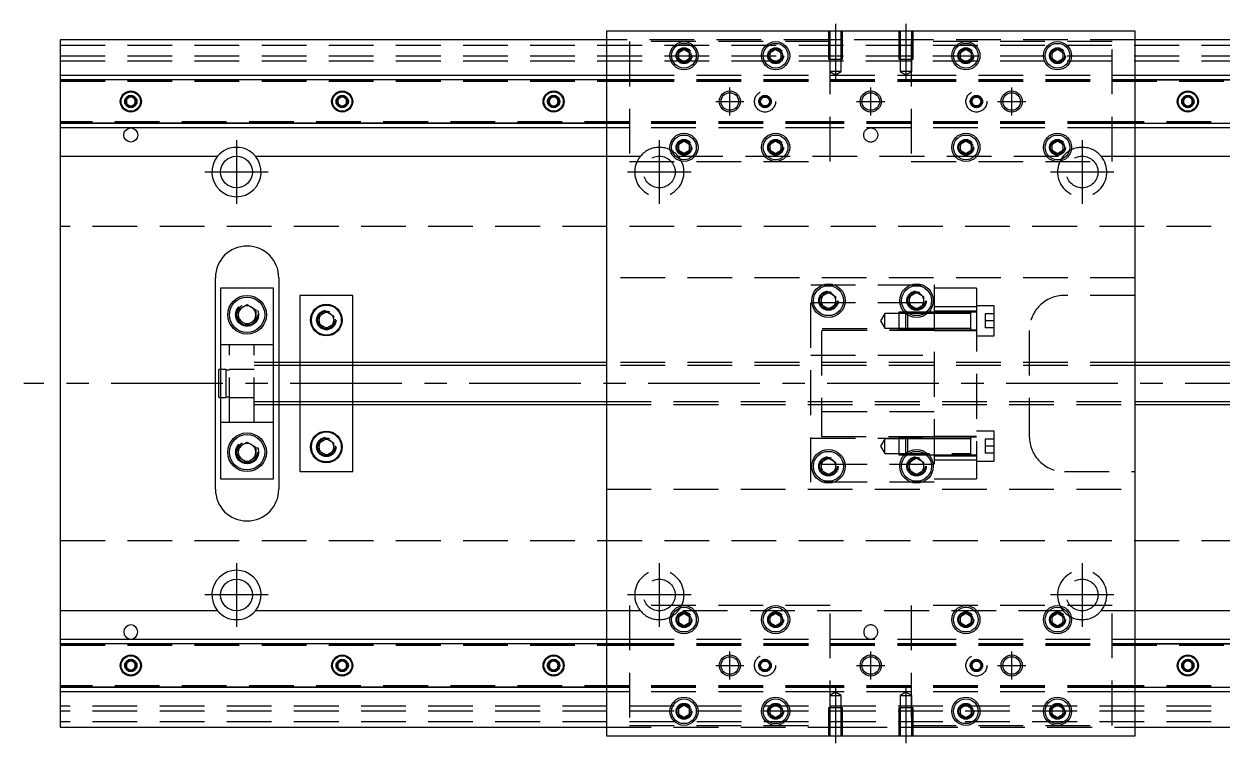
# Model space of a CAD drawing. Extents: x -10 to 660, y -263 to 102.
# Drawn here: x -10.3 to 329.7, y -102 to 102 of the extents above; entities that cross this region are included whole.
import ezdxf

# ---------------------------------------------------------------- set-up
doc = ezdxf.new("R2010")
doc.units = 0
doc.linetypes.add('CENTER', pattern=[50.8, 31.75, -6.35, 6.35, -6.35])
doc.linetypes.add('DASHED', pattern=[19.05, 12.7, -6.35])
doc.layers.get('0').update_dxf_attribs({"linetype": 'CONTINUOUS'})
doc.layers.add('CENTER', color=1, linetype='CENTER')

msp = doc.modelspace()

# ---------------------------------------------------------------- linework, layer by layer
at = {"color": 7, "linetype": 'CONTINUOUS'}
for p, q in [((305, 100), (155, 100)), ((155, 100), (155, -100)), ((305, -100), (305, 100)), ((0, 97.5), (0, 87.5)), ((155, 97.5), (0, 97.5)), ((460, 97.5), (305, 97.5)), ((175.5, 93.866026), (177, 94.73205)), ((175.5, 92.133974), (175.5, 93.866026)), ((177, 91.26795), (175.5, 92.133974)), ((177, 94.73205), (178.5, 93.866026)), ((178.5, 92.133974), (177, 91.26795)), ((178.5, 93.866026), (178.5, 92.133974)), ((201.5, 93.866026), (203, 94.73205)), ((201.5, 92.133974), (201.5, 93.866026)), ((203, 91.26795), (201.5, 92.133974)), ((203, 94.73205), (204.5, 93.866026)), ((204.5, 92.133974), (203, 91.26795)), ((204.5, 93.866026), (204.5, 92.133974)), ((255.5, 93.866026), (257, 94.73205)), ((255.5, 92.133974), (255.5, 93.866026)), ((257, 91.26795), (255.5, 92.133974)), ((257, 94.73205), (258.5, 93.866026)), ((258.5, 92.133974), (257, 91.26795)), ((258.5, 93.866026), (258.5, 92.133974)), ((281.5, 93.866026), (283, 94.73205)), ((281.5, 92.133974), (281.5, 93.866026)), ((283, 91.26795), (281.5, 92.133974)), ((283, 94.73205), (284.5, 93.866026)), ((284.5, 92.133974), (283, 91.26795)), ((284.5, 93.866026), (284.5, 92.133974)), ((0, 87.5), (155, 87.5)), ((0, 87.5), (0, 86.247728)), ((0, 86.247728), (155, 86.247728)), ((0, 86.247728), (0, 73.752272)), ((305, 87.5), (460, 87.5)), ((305, 86.247728), (460, 86.247728)), ((18.75, 80.721688), (20, 81.443376)), ((18.75, 79.278312), (18.75, 80.721688)), ((20, 78.556624), (18.75, 79.278312)), ((20, 81.443376), (21.25, 80.721688)), ((21.25, 79.278312), (20, 78.556624)), ((21.25, 80.721688), (21.25, 79.278312)), ((78.75, 80.721688), (80, 81.443376)), ((78.75, 79.278312), (78.75, 80.721688)), ((80, 78.556624), (78.75, 79.278312)), ((80, 81.443376), (81.25, 80.721688)), ((81.25, 79.278312), (80, 78.556624)), ((81.25, 80.721688), (81.25, 79.278312)), ((138.75, 80.721688), (140, 81.443376)), ((138.75, 79.278312), (138.75, 80.721688)), ((140, 78.556624), (138.75, 79.278312)), ((140, 81.443376), (141.25, 80.721688)), ((141.25, 79.278312), (140, 78.556624)), ((141.25, 80.721688), (141.25, 79.278312)), ((318.75, 80.721688), (320, 81.443376)), ((318.75, 79.278312), (318.75, 80.721688)), ((320, 78.556624), (318.75, 79.278312)), ((320, 81.443376), (321.25, 80.721688)), ((321.25, 79.278312), (320, 78.556624)), ((321.25, 80.721688), (321.25, 79.278312)), ((155, 73.752272), (0, 73.752272)), ((0, 73.752272), (0, 72.5)), ((155, 72.5), (0, 72.5)), ((0, 72.5), (0, 64.5)), ((460, 73.752272), (305, 73.752272)), ((460, 72.5), (305, 72.5)), ((175.5, 67.866026), (177, 68.73205)), ((177, 68.73205), (178.5, 67.866026)), ((201.5, 67.866026), (203, 68.73205)), ((203, 68.73205), (204.5, 67.866026)), ((255.5, 67.866026), (257, 68.73205)), ((257, 68.73205), (258.5, 67.866026)), ((281.5, 67.866026), (283, 68.73205)), ((283, 68.73205), (284.5, 67.866026)), ((175.5, 66.133974), (175.5, 67.866026)), ((177, 65.26795), (175.5, 66.133974)), ((178.5, 66.133974), (177, 65.26795)), ((178.5, 67.866026), (178.5, 66.133974)), ((201.5, 66.133974), (201.5, 67.866026)), ((203, 65.26795), (201.5, 66.133974)), ((204.5, 66.133974), (203, 65.26795)), ((204.5, 67.866026), (204.5, 66.133974)), ((255.5, 66.133974), (255.5, 67.866026)), ((257, 65.26795), (255.5, 66.133974)), ((258.5, 66.133974), (257, 65.26795)), ((258.5, 67.866026), (258.5, 66.133974)), ((281.5, 66.133974), (281.5, 67.866026)), ((283, 65.26795), (281.5, 66.133974)), ((284.5, 66.133974), (283, 65.26795)), ((284.5, 67.866026), (284.5, 66.133974)), ((0, 64.5), (44.638098, 64.5)), ((0, 64.5), (0, -64.5)), ((55.361902, 64.5), (155, 64.5)), ((305, 64.5), (404.638098, 64.5)), ((44, -30), (44, 30)), ((62, 30), (62, 6)), ((45.5, 27), (45.5, -27)), ((60.5, 27), (45.5, 27)), ((60.5, -27), (60.5, 27)), ((83, 25), (68, 25)), ((68, 25), (68, 6)), ((83, 6), (83, 25)), ((216, 24.6547), (218, 25.809402)), ((216, 22.3453), (216, 24.6547)), ((218, 25.809402), (220, 24.6547)), ((220, 24.6547), (220, 22.3453)), ((241, 24.6547), (243, 25.809402)), ((241, 22.3453), (241, 24.6547)), ((243, 25.809402), (245, 24.6547)), ((245, 24.6547), (245, 22.3453)), ((50.5, 20.943376), (53, 22.386752)), ((50.5, 18.056624), (50.5, 20.943376)), ((53, 22.386752), (55.5, 20.943376)), ((55.5, 20.943376), (55.5, 18.056624)), ((218, 21.190598), (216, 22.3453)), ((220, 22.3453), (218, 21.190598)), ((243, 21.190598), (241, 22.3453)), ((245, 22.3453), (243, 21.190598)), ((53, 16.613248), (50.5, 18.056624)), ((55.5, 18.056624), (53, 16.613248)), ((73.5, 19.1547), (75.5, 20.309402)), ((73.5, 16.8453), (73.5, 19.1547)), ((75.5, 20.309402), (77.5, 19.1547)), ((77.5, 19.1547), (77.5, 16.8453)), ((75.5, 15.690598), (73.5, 16.8453)), ((77.5, 16.8453), (75.5, 15.690598)), ((45, -4), (45, 4)), ((45.5, 4), (45, 4)), ((155, 6), (60.5, 6)), ((405, 6), (305, 6)), ((45, -4), (45.5, -4)), ((60.5, -6), (155, -6)), ((62, -6), (62, -30)), ((68, -6), (68, -25)), ((83, -25), (83, -6)), ((305, -6), (405, -6)), ((50.5, -18.056624), (53, -16.613248)), ((53, -16.613248), (55.5, -18.056624)), ((73.5, -16.8453), (75.5, -15.690598)), ((73.5, -19.1547), (73.5, -16.8453)), ((75.5, -15.690598), (77.5, -16.8453)), ((77.5, -16.8453), (77.5, -19.1547)), ((50.5, -20.943376), (50.5, -18.056624)), ((55.5, -18.056624), (55.5, -20.943376)), ((75.5, -20.309402), (73.5, -19.1547)), ((77.5, -19.1547), (75.5, -20.309402)), ((53, -22.386752), (50.5, -20.943376)), ((55.5, -20.943376), (53, -22.386752)), ((216, -22.3453), (218, -21.190598)), ((216, -24.6547), (216, -22.3453)), ((218, -21.190598), (220, -22.3453)), ((220, -22.3453), (220, -24.6547)), ((241, -22.3453), (243, -21.190598)), ((241, -24.6547), (241, -22.3453)), ((243, -21.190598), (245, -22.3453)), ((245, -22.3453), (245, -24.6547)), ((45.5, -27), (60.5, -27)), ((68, -25), (83, -25)), ((218, -25.809402), (216, -24.6547)), ((220, -24.6547), (218, -25.809402)), ((243, -25.809402), (241, -24.6547)), ((245, -24.6547), (243, -25.809402)), ((0, -64.5), (0, -72.5)), ((44.638098, -64.5), (0, -64.5)), ((155, -64.5), (55.361902, -64.5)), ((404.638098, -64.5), (305, -64.5)), ((175.5, -66.133974), (177, -65.26795)), ((175.5, -67.866026), (175.5, -66.133974)), ((177, -68.73205), (175.5, -67.866026)), ((177, -65.26795), (178.5, -66.133974)), ((178.5, -67.866026), (177, -68.73205)), ((178.5, -66.133974), (178.5, -67.866026)), ((201.5, -66.133974), (203, -65.26795)), ((201.5, -67.866026), (201.5, -66.133974)), ((203, -68.73205), (201.5, -67.866026)), ((203, -65.26795), (204.5, -66.133974)), ((204.5, -67.866026), (203, -68.73205)), ((204.5, -66.133974), (204.5, -67.866026)), ((255.5, -66.133974), (257, -65.26795)), ((255.5, -67.866026), (255.5, -66.133974)), ((257, -68.73205), (255.5, -67.866026)), ((257, -65.26795), (258.5, -66.133974)), ((258.5, -67.866026), (257, -68.73205)), ((258.5, -66.133974), (258.5, -67.866026)), ((281.5, -66.133974), (283, -65.26795)), ((281.5, -67.866026), (281.5, -66.133974)), ((283, -68.73205), (281.5, -67.866026)), ((283, -65.26795), (284.5, -66.133974)), ((284.5, -67.866026), (283, -68.73205)), ((284.5, -66.133974), (284.5, -67.866026)), ((0, -72.5), (155, -72.5)), ((0, -72.5), (0, -73.752272)), ((0, -73.752272), (155, -73.752272)), ((0, -73.752272), (0, -86.247728)), ((305, -72.5), (460, -72.5)), ((305, -73.752272), (460, -73.752272)), ((18.75, -79.278312), (20, -78.556624)), ((18.75, -80.721688), (18.75, -79.278312)), ((20, -81.443376), (18.75, -80.721688)), ((20, -78.556624), (21.25, -79.278312)), ((21.25, -80.721688), (20, -81.443376)), ((21.25, -79.278312), (21.25, -80.721688)), ((78.75, -79.278312), (80, -78.556624)), ((78.75, -80.721688), (78.75, -79.278312)), ((80, -81.443376), (78.75, -80.721688)), ((80, -78.556624), (81.25, -79.278312)), ((81.25, -80.721688), (80, -81.443376)), ((81.25, -79.278312), (81.25, -80.721688)), ((138.75, -79.278312), (140, -78.556624)), ((138.75, -80.721688), (138.75, -79.278312)), ((140, -81.443376), (138.75, -80.721688)), ((140, -78.556624), (141.25, -79.278312)), ((141.25, -80.721688), (140, -81.443376)), ((141.25, -79.278312), (141.25, -80.721688)), ((318.75, -79.278312), (320, -78.556624)), ((318.75, -80.721688), (318.75, -79.278312)), ((320, -81.443376), (318.75, -80.721688)), ((320, -78.556624), (321.25, -79.278312)), ((321.25, -80.721688), (320, -81.443376)), ((321.25, -79.278312), (321.25, -80.721688)), ((155, -86.247728), (0, -86.247728)), ((0, -86.247728), (0, -87.5)), ((155, -87.5), (0, -87.5)), ((0, -87.5), (0, -97.5)), ((460, -86.247728), (305, -86.247728)), ((460, -87.5), (305, -87.5)), ((175.5, -92.133974), (177, -91.26795)), ((177, -91.26795), (178.5, -92.133974)), ((201.5, -92.133974), (203, -91.26795)), ((203, -91.26795), (204.5, -92.133974)), ((255.5, -92.133974), (257, -91.26795)), ((257, -91.26795), (258.5, -92.133974)), ((281.5, -92.133974), (283, -91.26795)), ((283, -91.26795), (284.5, -92.133974)), ((175.5, -93.866026), (175.5, -92.133974)), ((177, -94.73205), (175.5, -93.866026)), ((178.5, -93.866026), (177, -94.73205)), ((178.5, -92.133974), (178.5, -93.866026)), ((201.5, -93.866026), (201.5, -92.133974)), ((203, -94.73205), (201.5, -93.866026)), ((204.5, -93.866026), (203, -94.73205)), ((204.5, -92.133974), (204.5, -93.866026)), ((255.5, -93.866026), (255.5, -92.133974)), ((257, -94.73205), (255.5, -93.866026)), ((258.5, -93.866026), (257, -94.73205)), ((258.5, -92.133974), (258.5, -93.866026)), ((281.5, -93.866026), (281.5, -92.133974)), ((283, -94.73205), (281.5, -93.866026)), ((284.5, -93.866026), (283, -94.73205)), ((284.5, -92.133974), (284.5, -93.866026)), ((0, -97.5), (155, -97.5)), ((305, -97.5), (460, -97.5)), ((155, -100), (305, -100))]:
    msp.add_line(p, q, dxfattribs=at)
at = {"color": 3, "linetype": 'DASHED'}
for p, q in [((218.000006, 100), (218.000006, 92)), ((218.35, 100), (218.35, 92)), ((221.65, 92), (221.65, 100)), ((221.999994, 92), (221.999994, 100)), ((238.000006, 100), (238.000006, 92)), ((238.35, 100), (238.35, 92)), ((241.65, 92), (241.65, 100)), ((241.999994, 92), (241.999994, 100)), ((0, 96), (460, 96)), ((218.000006, 97.5), (155, 97.5)), ((218.5, 97), (161.5, 97)), ((161.5, 97), (161.5, 63)), ((221.999994, 97.5), (218.000006, 97.5)), ((218.5, 63), (218.5, 97)), ((238.000006, 97.5), (221.999994, 97.5)), ((241.999994, 97.5), (238.000006, 97.5)), ((298.5, 97), (241.5, 97)), ((241.5, 97), (241.5, 63)), ((305, 97.5), (241.999994, 97.5)), ((298.5, 63), (298.5, 97)), ((0, 93), (460, 93)), ((178.973226, 93.326156), (179, 93)), ((201, 93), (201.023172, 93.30356)), ((218.000006, 92), (221.999994, 92)), ((218.35, 92), (218.35, 88.5)), ((221.65, 88.5), (221.65, 92)), ((238.000006, 92), (241.999994, 92)), ((238.35, 92), (238.35, 88.5)), ((241.65, 88.5), (241.65, 92)), ((258.973226, 93.326156), (259, 93)), ((281, 93), (281.030168, 93.346066)), ((0, 91.5), (460, 91.5)), ((221.65, 88.5), (218.35, 88.5)), ((218.35, 88.5), (220, 87.547372)), ((220, 87.547372), (221.65, 88.5)), ((241.65, 88.5), (238.35, 88.5)), ((238.35, 88.5), (240, 87.547372)), ((240, 87.547372), (241.65, 88.5)), ((0, 86.1147), (155, 86.1147)), ((0, 86.1), (161.5, 86.1)), ((0, 85.8), (161.5, 85.8)), ((155, 87.5), (161.5, 87.5)), ((155, 86.247728), (161.5, 86.247728)), ((155, 86.1147), (161.5, 86.1147)), ((161.5, 87.5), (218.5, 87.5)), ((161.5, 86.247728), (218.5, 86.247728)), ((161.5, 86.1147), (218.5, 86.1147)), ((161.5, 86.1), (218.5, 86.1)), ((161.5, 85.8), (218.5, 85.8)), ((218.5, 87.5), (241.5, 87.5)), ((218.5, 86.247728), (241.5, 86.247728)), ((218.5, 86.1147), (241.5, 86.1147)), ((218.5, 86.1), (241.5, 86.1)), ((218.5, 85.8), (241.5, 85.8)), ((241.5, 87.5), (298.5, 87.5)), ((241.5, 86.247728), (298.5, 86.247728)), ((241.5, 86.1147), (298.5, 86.1147)), ((241.5, 86.1), (298.5, 86.1)), ((241.5, 86.1), (298.5, 86.1)), ((241.5, 85.8), (298.5, 85.8)), ((241.5, 85.8), (298.5, 85.8)), ((298.5, 87.5), (305, 87.5)), ((298.5, 86.247728), (305, 86.247728)), ((298.5, 86.1147), (305, 86.1147)), ((298.5, 86.1), (460, 86.1)), ((298.5, 85.8), (460, 85.8)), ((305, 86.1147), (460, 86.1147)), ((21.477374, 80.25955), (21.5, 80)), ((78.5, 80), (78.516134, 80.21941)), ((138.5, 80), (138.516134, 80.21941)), ((318.5, 80), (318.516134, 80.21941)), ((161.5, 74.2), (0, 74.2)), ((161.5, 73.9), (0, 73.9)), ((155, 73.8853), (0, 73.8853)), ((161.5, 73.8853), (155, 73.8853)), ((161.5, 73.752272), (155, 73.752272)), ((161.5, 72.5), (155, 72.5)), ((218.5, 74.2), (161.5, 74.2)), ((218.5, 73.9), (161.5, 73.9)), ((218.5, 73.8853), (161.5, 73.8853)), ((218.5, 73.752272), (161.5, 73.752272)), ((218.5, 72.5), (161.5, 72.5)), ((241.5, 74.2), (218.5, 74.2)), ((241.5, 73.9), (218.5, 73.9)), ((241.5, 73.8853), (218.5, 73.8853)), ((241.5, 73.752272), (218.5, 73.752272)), ((241.5, 72.5), (218.5, 72.5)), ((298.5, 74.2), (241.5, 74.2)), ((298.5, 74.2), (241.5, 74.2)), ((298.5, 73.9), (241.5, 73.9)), ((298.5, 73.9), (241.5, 73.9)), ((298.5, 73.8853), (241.5, 73.8853)), ((298.5, 73.752272), (241.5, 73.752272)), ((298.5, 72.5), (241.5, 72.5)), ((460, 74.2), (298.5, 74.2)), ((460, 73.9), (298.5, 73.9)), ((305, 73.8853), (298.5, 73.8853)), ((305, 73.752272), (298.5, 73.752272)), ((305, 72.5), (298.5, 72.5)), ((460, 73.8853), (305, 73.8853)), ((175, 67), (175.030168, 67.346066)), ((201, 67), (201.023172, 67.30356)), ((258.973226, 67.326156), (259, 67)), ((281, 67), (281.030168, 67.346066)), ((155, 64.5), (164.638098, 64.5)), ((161.5, 63), (218.5, 63)), ((175.361903, 64.5), (284.638097, 64.5)), ((241.5, 63), (298.5, 63)), ((295.361902, 64.5), (305, 64.5)), ((460, 44.5), (0, 44.5)), ((305, 30), (155, 30)), ((213, -28), (213, 28)), ((213, 28), (248, 28)), ((248, 28), (248, -28)), ((215.5, 23.5), (215.518502, 23.803588)), ((240.5, 23.5), (240.518502, 23.803588)), ((260, 27), (248, 27)), ((260, 27), (260, 21.748564)), ((305, 25), (285, 25)), ((213, 23), (248, 23)), ((260, 21.748564), (248, 21.748564)), ((260, 20.50352), (248, 20.50352)), ((265, 22.00352), (260, 22.00352)), ((260, 21.748564), (260, -21.748564)), ((265, 13.50352), (265, 22.00352)), ((50, 19.5), (50.020026, 19.846056)), ((77.983582, 18.286038), (78, 18)), ((234, 19.85352), (232.787564, 17.75352)), ((232.787564, 17.75352), (234, 15.65352)), ((234, 15.65352), (234, 19.85352)), ((238, 19.85352), (234, 19.85352)), ((238, 20.253516), (238, 15.253526)), ((239.532604, 20.253516), (238, 20.253516)), ((240, 19.85352), (238, 19.85352)), ((240.25722, 20.253516), (239.532604, 20.253516)), ((240.33547, 20.18899), (240, 19.85352)), ((240, 19.81727), (240, 19.85352)), ((240.816954, 19.85352), (240, 19.85352)), ((240, 15.65352), (240, 19.81727)), ((240.4, 20.253518), (240.25722, 20.253516)), ((240.4, 20.25352), (240.33547, 20.18899)), ((240.4, 20.25352), (240.4, 20.13808)), ((245.742786, 20.25352), (240.4, 20.25352)), ((245.74278, 20.253516), (240.4, 20.253518)), ((240.4, 20.13808), (240.4, 19.524764)), ((240.4, 19.524764), (240.4, 15.25352)), ((245.183046, 19.85352), (240.816954, 19.85352)), ((246.04396, 19.85352), (245.183046, 19.85352)), ((246.467402, 20.25352), (245.742786, 20.25352)), ((248, 19.85352), (246.04396, 19.85352)), ((248, 20.253516), (246.467396, 20.253516)), ((248, 20.25352), (246.467402, 20.25352)), ((258.405, 20.25352), (248, 20.25352)), ((258.4, 19.85352), (248, 19.85352)), ((260, 20.25352), (258.395, 20.25352)), ((258.4, 15.253516), (258.4, 20.253526)), ((258.4, 19.85352), (258.4, 20.253526)), ((258.4, 15.253516), (258.4, 20.253526)), ((258.4, 19.996122), (258.4, 20.25352)), ((258.4, 20.25352), (258.4, 19.996072)), ((258.4, 15.51097), (258.4, 19.996122)), ((258.4, 15.65352), (258.4, 19.85352)), ((262.5, 19.75352), (262.5, 17.75352)), ((265, 19.75352), (262.5, 19.75352)), ((262.5, 17.75352), (262.5, 15.75352)), ((265, 17.75352), (262.5, 17.75352)), ((248, 15.5), (213, 15.5)), ((216, 15), (216, -15)), ((248, 15), (216, 15)), ((234, 15.65352), (238, 15.65352)), ((238, 15.65352), (240, 15.65352)), ((238, 15.253526), (240.4, 15.253524)), ((240, 15.65352), (248, 15.65352)), ((240, 15.65352), (240.4, 15.25352)), ((240.4, 15.25352), (248, 15.25352)), ((248, 15.65352), (258.4, 15.65352)), ((248, 15.25352), (258.405, 15.25352)), ((248, 15.00352), (260, 15.00352)), ((258.395, 15.25352), (260, 15.25352)), ((258.4, 15.253516), (258.4, 15.65352)), ((258.4, 15.510988), (258.4, 15.25352)), ((258.4, 15.25352), (258.4, 15.51097)), ((265, 15.75352), (262.5, 15.75352)), ((275, 15), (275, -15)), ((48, 11), (45.5, 11)), ((48, -11), (48, 11)), ((55, 11), (48, 11)), ((55, -11), (55, 11)), ((60.5, 11), (55, 11)), ((260, 13.50352), (265, 13.50352)), ((213, 8), (248, 8)), ((47.1, 4), (45.5, 4)), ((47.1, -4), (47.1, 4)), ((48, 3.8), (47.1, 3.8)), ((55, 4), (48, 4)), ((60.5, 6), (55, 6)), ((60.5, 5.125), (55, 5.125)), ((62, 6), (62, 5.125)), ((62, 5.125), (62, -5.125)), ((68, 6), (68, 5.125)), ((68, 5.125), (68, -5.125)), ((83, 5.125), (83, 6)), ((83, -5.125), (83, 5.125)), ((305, 6), (155, 6)), ((305, 5.125), (155, 5.125)), ((45.5, -4), (47.1, -4)), ((47.1, -3.8), (48, -3.8)), ((48, -4), (55, -4)), ((55, -5.125), (60.5, -5.125)), ((55, -6), (60.5, -6)), ((62, -5.125), (62, -6)), ((68, -5.125), (68, -6)), ((83, -6), (83, -5.125)), ((155, -5.125), (305, -5.125)), ((155, -6), (305, -6)), ((248, -8), (213, -8)), ((45.5, -11), (48, -11)), ((48, -11), (55, -11)), ((55, -11), (60.5, -11)), ((265, -13.50352), (260, -13.50352)), ((265, -22.00352), (265, -13.50352)), ((213, -15.5), (248, -15.5)), ((216, -15), (248, -15)), ((234, -15.65352), (232.787564, -17.75352)), ((234, -19.85352), (234, -15.65352)), ((238, -15.65352), (234, -15.65352)), ((238, -15.253526), (238, -20.253516)), ((240.399994, -15.253526), (238, -15.253526)), ((240, -15.65352), (238, -15.65352)), ((240.4, -15.25352), (240, -15.65352)), ((240, -19.85352), (240, -15.65352)), ((248, -15.65352), (240, -15.65352)), ((248, -15.253526), (240.399994, -15.253526)), ((240.4, -15.25352), (240.4, -19.524764)), ((248, -15.25352), (240.4, -15.25352)), ((260, -15.00352), (248, -15.00352)), ((258.405, -15.25352), (248, -15.25352)), ((258.4, -15.65352), (248, -15.65352)), ((260, -15.25352), (258.395, -15.25352)), ((258.4, -20.253526), (258.4, -15.253516)), ((258.4, -20.25267), (258.4, -15.253516)), ((258.4, -15.51092), (258.4, -15.25352)), ((258.4, -15.25352), (258.4, -15.51097)), ((258.4, -19.996072), (258.4, -15.51092)), ((262.5, -15.75352), (262.5, -17.75352)), ((265, -15.75352), (262.5, -15.75352)), ((50, -19.5), (50.020026, -19.153944)), ((77.983582, -17.713962), (78, -18)), ((232.787564, -17.75352), (234, -19.85352)), ((234, -19.85352), (258.4, -19.85352)), ((238, -20.253516), (239.532604, -20.253516)), ((239.532604, -20.253516), (240.25722, -20.253516)), ((240, -19.85352), (240.33547, -20.18899)), ((240.25722, -20.253516), (240.399994, -20.253516)), ((240.33547, -20.18899), (240.4, -20.25352)), ((240.4, -19.524764), (240.4, -20.13808)), ((240.4, -20.13808), (240.4, -20.25352)), ((240.4, -20.25352), (245.742786, -20.25352)), ((245.742786, -20.25352), (246.467402, -20.25352)), ((246.467396, -20.253516), (248, -20.253516)), ((246.467402, -20.25352), (248, -20.25352)), ((248, -20.25352), (258.405, -20.25352)), ((258.395, -20.25352), (260, -20.25352)), ((258.4, -19.996054), (258.4, -20.25352)), ((258.4, -20.25352), (258.4, -19.996072)), ((258.4, -20.253526), (258.4, -20.25267)), ((262.5, -17.75352), (262.5, -19.75352)), ((265, -17.75352), (262.5, -17.75352)), ((265, -19.75352), (262.5, -19.75352)), ((248, -23), (213, -23)), ((215.5, -23.5), (215.518502, -23.196412)), ((240.5, -23.5), (240.518502, -23.196412)), ((248, -20.50352), (260, -20.50352)), ((260, -21.748564), (248, -21.748564)), ((260, -21.748564), (248, -21.748564)), ((260, -21.748564), (260, -27)), ((260, -22.00352), (265, -22.00352)), ((248, -27), (260, -27)), ((285, -25), (305, -25)), ((155, -30), (305, -30)), ((248, -28), (213, -28)), ((0, -44.5), (460, -44.5)), ((164.638098, -64.5), (155, -64.5)), ((218.5, -63), (161.5, -63)), ((161.5, -63), (161.5, -97)), ((284.638097, -64.5), (175.361903, -64.5)), ((218.5, -97), (218.5, -63)), ((298.5, -63), (241.5, -63)), ((241.5, -63), (241.5, -97)), ((305, -64.5), (295.361902, -64.5)), ((298.5, -97), (298.5, -63)), ((178.973226, -66.673844), (179, -67)), ((201, -67), (201.023172, -66.69644)), ((258.973226, -66.673844), (259, -67)), ((284.973226, -66.673844), (285, -67)), ((0, -73.8853), (155, -73.8853)), ((0, -73.9), (161.5, -73.9)), ((0, -74.2), (161.5, -74.2)), ((155, -72.5), (161.5, -72.5)), ((155, -73.752272), (161.5, -73.752272)), ((155, -73.8853), (161.5, -73.8853)), ((161.5, -72.5), (218.5, -72.5)), ((161.5, -73.752272), (218.5, -73.752272)), ((161.5, -73.8853), (218.5, -73.8853)), ((161.5, -73.9), (218.5, -73.9)), ((161.5, -74.2), (218.5, -74.2)), ((218.5, -72.5), (241.5, -72.5)), ((218.5, -73.752272), (241.5, -73.752272)), ((218.5, -73.8853), (241.5, -73.8853)), ((218.5, -73.9), (241.5, -73.9)), ((218.5, -74.2), (241.5, -74.2)), ((241.5, -72.5), (298.5, -72.5)), ((241.5, -73.752272), (298.5, -73.752272)), ((241.5, -73.8853), (298.5, -73.8853)), ((241.5, -73.9), (298.5, -73.9)), ((241.5, -73.9), (298.5, -73.9)), ((241.5, -74.2), (298.5, -74.2)), ((241.5, -74.2), (298.5, -74.2)), ((298.5, -72.5), (305, -72.5)), ((298.5, -73.752272), (305, -73.752272)), ((298.5, -73.8853), (305, -73.8853)), ((298.5, -73.9), (460, -73.9)), ((298.5, -74.2), (460, -74.2)), ((305, -73.8853), (460, -73.8853)), ((21.477374, -79.74045), (21.5, -80)), ((78.5, -80), (78.516134, -79.78059)), ((138.5, -80), (138.516134, -79.78059)), ((321.477374, -79.74045), (321.5, -80)), ((161.5, -85.8), (0, -85.8)), ((161.5, -86.1), (0, -86.1)), ((155, -86.1147), (0, -86.1147)), ((161.5, -86.1147), (155, -86.1147)), ((161.5, -86.247728), (155, -86.247728)), ((161.5, -87.5), (155, -87.5)), ((218.5, -85.8), (161.5, -85.8)), ((218.5, -86.1), (161.5, -86.1)), ((218.5, -86.1147), (161.5, -86.1147)), ((218.5, -86.247728), (161.5, -86.247728)), ((218.5, -87.5), (161.5, -87.5)), ((220, -87.547372), (218.35, -88.5)), ((241.5, -85.8), (218.5, -85.8)), ((241.5, -86.1), (218.5, -86.1)), ((241.5, -86.1147), (218.5, -86.1147)), ((241.5, -86.247728), (218.5, -86.247728)), ((241.5, -87.5), (218.5, -87.5)), ((221.65, -88.5), (220, -87.547372)), ((240, -87.547372), (238.35, -88.5)), ((241.65, -88.5), (240, -87.547372)), ((298.5, -85.8), (241.5, -85.8)), ((298.5, -85.8), (241.5, -85.8)), ((298.5, -86.1), (241.5, -86.1)), ((298.5, -86.1), (241.5, -86.1)), ((298.5, -86.1147), (241.5, -86.1147)), ((298.5, -86.247728), (241.5, -86.247728)), ((298.5, -87.5), (241.5, -87.5)), ((460, -85.8), (298.5, -85.8)), ((460, -86.1), (298.5, -86.1)), ((305, -86.1147), (298.5, -86.1147)), ((305, -86.247728), (298.5, -86.247728)), ((305, -87.5), (298.5, -87.5)), ((460, -86.1147), (305, -86.1147)), ((460, -91.5), (0, -91.5)), ((218.35, -88.5), (220, -88.5)), ((218.35, -88.5), (218.35, -92)), ((220, -88.5), (221.65, -88.5)), ((221.65, -92), (221.65, -88.5)), ((238.35, -88.5), (240, -88.5)), ((238.35, -88.5), (238.35, -92)), ((240, -88.5), (241.65, -88.5)), ((241.65, -92), (241.65, -88.5)), ((460, -93), (0, -93)), ((178.973226, -92.673844), (179, -93)), ((204.973226, -92.673844), (205, -93)), ((221.999994, -92), (218.000006, -92)), ((218.000006, -92), (218.000006, -100)), ((218.35, -92), (218.35, -100)), ((221.65, -100), (221.65, -92)), ((221.999994, -100), (221.999994, -92)), ((241.999994, -92), (238.000006, -92)), ((238.000006, -92), (238.000006, -100)), ((238.35, -92), (238.35, -100)), ((241.65, -100), (241.65, -92)), ((241.999994, -100), (241.999994, -92)), ((258.973226, -92.673844), (259, -93)), ((281, -93), (281.030168, -92.653934)), ((460, -96), (0, -96)), ((155, -97.5), (218.000006, -97.5)), ((161.5, -97), (218.5, -97)), ((218.000006, -97.5), (221.999994, -97.5)), ((221.999994, -97.5), (238.000006, -97.5)), ((238.000006, -97.5), (241.999994, -97.5)), ((241.5, -97), (298.5, -97)), ((241.999994, -97.5), (305, -97.5))]:
    msp.add_line(p, q, dxfattribs=at)
at = {"color": 3, "linetype": 'CONTINUOUS'}
for p, q in [((155, 5.125), (60.5, 5.125)), ((405, 5.125), (305, 5.125)), ((60.5, -5.125), (155, -5.125)), ((305, -5.125), (405, -5.125))]:
    msp.add_line(p, q, dxfattribs=at)
at = {"color": 7, "linetype": 'CONTINUOUS'}
for centre, radius in [((177, 93), 4), ((177, 93), 3.5), ((203, 93), 4), ((203, 93), 3.5), ((257, 93), 4), ((257, 93), 3.5), ((283, 93), 4), ((283, 93), 3.5), ((20, 80), 3), ((20, 80), 2.75), ((80, 80), 3), ((80, 80), 2.75), ((140, 80), 3), ((140, 80), 2.75), ((190, 80), 2.5), ((230, 80), 3), ((230, 80), 2.5), ((270, 80), 2.5), ((320, 80), 3), ((320, 80), 2.75), ((20, 70.5), 2), ((177, 67), 4), ((177, 67), 3.5), ((203, 67), 4), ((203, 67), 3.5), ((257, 67), 4), ((257, 67), 3.5), ((283, 67), 4), ((283, 67), 3.5), ((50, 60), 4.5), ((218, 23.5), 4.75), ((218, 23.5), 4.25), ((243, 23.5), 4.75), ((243, 23.5), 4.25), ((53, 19.5), 5.5), ((53, 19.5), 5), ((75.5, 18), 4.5), ((75.5, 18), 4.25), ((75.5, -18), 4.5), ((53, -19.5), 5.5), ((53, -19.5), 5), ((75.5, -18), 4.25), ((218, -23.5), 4.75), ((218, -23.5), 4.25), ((243, -23.5), 4.75), ((243, -23.5), 4.25), ((50, -60), 4.5), ((177, -67), 4), ((177, -67), 3.5), ((203, -67), 4), ((203, -67), 3.5), ((257, -67), 4), ((257, -67), 3.5), ((283, -67), 4), ((283, -67), 3.5), ((20, -80), 3), ((20, -80), 2.75), ((80, -80), 3), ((80, -80), 2.75), ((140, -80), 3), ((140, -80), 2.75), ((190, -80), 2.5), ((230, -80), 3), ((230, -80), 2.5), ((270, -80), 2.5), ((320, -80), 3), ((320, -80), 2.75), ((177, -93), 4), ((177, -93), 3.5), ((203, -93), 4), ((203, -93), 3.5), ((257, -93), 4), ((257, -93), 3.5), ((283, -93), 4), ((283, -93), 3.5)]:
    msp.add_circle(centre, radius, dxfattribs=at)
at = {"color": 3, "linetype": 'DASHED'}
for centre, radius in [((177, 93), 2.25), ((203, 93), 2.25), ((257, 93), 2.25), ((283, 93), 2.25), ((177, 93), 2), ((203, 93), 2), ((257, 93), 2), ((283, 93), 2), ((20, 80), 1.75), ((80, 80), 1.75), ((140, 80), 1.75), ((200, 80), 3), ((200, 80), 1.75), ((260, 80), 3), ((260, 80), 1.75), ((320, 80), 1.75), ((20, 80), 1.5), ((80, 80), 1.5), ((140, 80), 1.5), ((200, 80), 1.5), ((200, 80), 1.25), ((260, 80), 1.5), ((260, 80), 1.25), ((320, 80), 1.5), ((230, 70.5), 2), ((177, 67), 2.25), ((177, 67), 2), ((203, 67), 2.25), ((203, 67), 2), ((257, 67), 2.25), ((257, 67), 2), ((283, 67), 2.25), ((283, 67), 2), ((170, 60), 4.5), ((290, 60), 4.5), ((218, 23.5), 2.75), ((218, 23.5), 2.5), ((243, 23.5), 2.75), ((243, 23.5), 2.5), ((53, 19.5), 3.25), ((53, 19.5), 3), ((75.5, 18), 2.75), ((75.5, 18), 2.5), ((53, -19.5), 3.25), ((53, -19.5), 3), ((75.5, -18), 2.75), ((75.5, -18), 2.5), ((218, -23.5), 2.75), ((218, -23.5), 2.5), ((243, -23.5), 2.75), ((243, -23.5), 2.5), ((170, -60), 4.5), ((290, -60), 4.5), ((177, -67), 2.25), ((177, -67), 2), ((203, -67), 2.25), ((203, -67), 2), ((257, -67), 2.25), ((257, -67), 2), ((283, -67), 2.25), ((283, -67), 2), ((200, -80), 3), ((260, -80), 3), ((20, -80), 1.75), ((20, -80), 1.5), ((80, -80), 1.75), ((80, -80), 1.5), ((140, -80), 1.75), ((140, -80), 1.5), ((200, -80), 1.75), ((200, -80), 1.5), ((200, -80), 1.25), ((260, -80), 1.75), ((260, -80), 1.5), ((260, -80), 1.25), ((320, -80), 1.75), ((320, -80), 1.5), ((177, -93), 2.25), ((177, -93), 2), ((203, -93), 2.25), ((203, -93), 2), ((257, -93), 2.25), ((257, -93), 2), ((283, -93), 2.25), ((283, -93), 2)]:
    msp.add_circle(centre, radius, dxfattribs=at)
at = {"color": 3, "linetype": 'CONTINUOUS'}
for centre in [(190, 80), (270, 80), (190, -80), (270, -80)]:
    msp.add_circle(centre, 3, dxfattribs=at)
at = {"color": 7, "linetype": 'CONTINUOUS'}
for centre, radius, start, end in [((177, 93), 1.65, 155.380023, 180), ((177, 93), 1.65, 180, 204.619977), ((177, 93), 1.65, 144.619977, 155.380023), ((177, 93), 1.65, 204.619977, 215.380023), ((177, 93), 1.65, 95.380023, 144.619977), ((177, 93), 1.65, 215.380023, 264.619977), ((177, 93), 1.65, 84.619977, 95.380023), ((177, 93), 1.65, 35.380023, 84.619977), ((177, 93), 1.65, 275.380023, 324.619977), ((177, 93), 1.65, 24.619977, 35.380023), ((177, 93), 1.65, 324.619977, 335.380023), ((177, 93), 1.65, 335.380023, 24.619977), ((203, 93), 1.65, 155.380023, 180), ((203, 93), 1.65, 180, 204.619977), ((203, 93), 1.65, 144.619977, 155.380023), ((203, 93), 1.65, 204.619977, 215.380023), ((203, 93), 1.65, 95.380023, 144.619977), ((203, 93), 1.65, 215.380023, 264.619977), ((203, 93), 1.65, 84.619977, 95.380023), ((203, 93), 1.65, 35.380023, 84.619977), ((203, 93), 1.65, 275.380023, 324.619977), ((203, 93), 1.65, 24.619977, 35.380023), ((203, 93), 1.65, 324.619977, 335.380023), ((203, 93), 1.65, 335.380023, 24.619977), ((257, 93), 1.65, 155.380023, 180), ((257, 93), 1.65, 180, 204.619977), ((257, 93), 1.65, 144.619977, 155.380023), ((257, 93), 1.65, 204.619977, 215.380023), ((257, 93), 1.65, 95.380023, 144.619977), ((257, 93), 1.65, 215.380023, 264.619977), ((257, 93), 1.65, 84.619977, 95.380023), ((257, 93), 1.65, 35.380023, 84.619977), ((257, 93), 1.65, 275.380023, 324.619977), ((257, 93), 1.65, 24.619977, 35.380023), ((257, 93), 1.65, 324.619977, 335.380023), ((257, 93), 1.65, 335.380023, 24.619977), ((283, 93), 1.65, 155.380023, 180), ((283, 93), 1.65, 180, 204.619977), ((283, 93), 1.65, 144.619977, 155.380023), ((283, 93), 1.65, 204.619977, 215.380023), ((283, 93), 1.65, 95.380023, 144.619977), ((283, 93), 1.65, 215.380023, 264.619977), ((283, 93), 1.65, 84.619977, 95.380023), ((283, 93), 1.65, 35.380023, 84.619977), ((283, 93), 1.65, 275.380023, 324.619977), ((283, 93), 1.65, 24.619977, 35.380023), ((283, 93), 1.65, 324.619977, 335.380023), ((283, 93), 1.65, 335.380023, 24.619977), ((177, 93), 1.65, 264.619977, 275.380023), ((203, 93), 1.65, 264.619977, 275.380023), ((257, 93), 1.65, 264.619977, 275.380023), ((283, 93), 1.65, 264.619977, 275.380023), ((20, 80), 1.25, 120, 180), ((20, 80), 1.25, 180, 240), ((20, 80), 1.25, 60, 120), ((20, 80), 1.25, 240, 300), ((20, 80), 1.25, 0, 60), ((20, 80), 1.25, 300, 0), ((80, 80), 1.25, 120, 180), ((80, 80), 1.25, 180, 240), ((80, 80), 1.25, 60, 120), ((80, 80), 1.25, 240, 300), ((80, 80), 1.25, 0, 60), ((80, 80), 1.25, 300, 0), ((140, 80), 1.25, 120, 180), ((140, 80), 1.25, 180, 240), ((140, 80), 1.25, 60, 120), ((140, 80), 1.25, 240, 300), ((140, 80), 1.25, 0, 60), ((140, 80), 1.25, 300, 0), ((320, 80), 1.25, 120, 180), ((320, 80), 1.25, 180, 240), ((320, 80), 1.25, 60, 120), ((320, 80), 1.25, 240, 300), ((320, 80), 1.25, 0, 60), ((320, 80), 1.25, 300, 0), ((177, 67), 1.65, 95.380023, 144.619977), ((177, 67), 1.65, 84.619977, 95.380023), ((177, 67), 1.65, 35.380023, 84.619977), ((203, 67), 1.65, 95.380023, 144.619977), ((203, 67), 1.65, 84.619977, 95.380023), ((203, 67), 1.65, 35.380023, 84.619977), ((257, 67), 1.65, 95.380023, 144.619977), ((257, 67), 1.65, 84.619977, 95.380023), ((257, 67), 1.65, 35.380023, 84.619977), ((283, 67), 1.65, 95.380023, 144.619977), ((283, 67), 1.65, 84.619977, 95.380023), ((283, 67), 1.65, 35.380023, 84.619977), ((50, 60), 7, 40.005201, 139.994799), ((177, 67), 1.65, 155.380023, 180), ((177, 67), 1.65, 180, 204.619977), ((177, 67), 1.65, 144.619977, 155.380023), ((177, 67), 1.65, 204.619977, 215.380023), ((177, 67), 1.65, 215.380023, 264.619977), ((177, 67), 1.65, 264.619977, 275.380023), ((177, 67), 1.65, 275.380023, 324.619977), ((177, 67), 1.65, 24.619977, 35.380023), ((177, 67), 1.65, 324.619977, 335.380023), ((177, 67), 1.65, 335.380023, 24.619977), ((203, 67), 1.65, 155.380023, 180), ((203, 67), 1.65, 180, 204.619977), ((203, 67), 1.65, 144.619977, 155.380023), ((203, 67), 1.65, 204.619977, 215.380023), ((203, 67), 1.65, 215.380023, 264.619977), ((203, 67), 1.65, 264.619977, 275.380023), ((203, 67), 1.65, 275.380023, 324.619977), ((203, 67), 1.65, 24.619977, 35.380023), ((203, 67), 1.65, 324.619977, 335.380023), ((203, 67), 1.65, 335.380023, 24.619977), ((257, 67), 1.65, 155.380023, 180), ((257, 67), 1.65, 180, 204.619977), ((257, 67), 1.65, 144.619977, 155.380023), ((257, 67), 1.65, 204.619977, 215.380023), ((257, 67), 1.65, 215.380023, 264.619977), ((257, 67), 1.65, 264.619977, 275.380023), ((257, 67), 1.65, 275.380023, 324.619977), ((257, 67), 1.65, 24.619977, 35.380023), ((257, 67), 1.65, 324.619977, 335.380023), ((257, 67), 1.65, 335.380023, 24.619977), ((283, 67), 1.65, 155.380023, 180), ((283, 67), 1.65, 180, 204.619977), ((283, 67), 1.65, 144.619977, 155.380023), ((283, 67), 1.65, 204.619977, 215.380023), ((283, 67), 1.65, 215.380023, 264.619977), ((283, 67), 1.65, 264.619977, 275.380023), ((283, 67), 1.65, 275.380023, 324.619977), ((283, 67), 1.65, 24.619977, 35.380023), ((283, 67), 1.65, 324.619977, 335.380023), ((283, 67), 1.65, 335.380023, 24.619977), ((50, 60), 7, 139.994799, 40.005201), ((53, 30), 9, 90, 180), ((53, 30), 9, 0, 90), ((218, 23.5), 2.1, 162.24721, 180), ((218, 23.5), 2.1, 137.75279, 162.24721), ((218, 23.5), 2.1, 102.24721, 137.75279), ((218, 23.5), 2.1, 77.75279, 102.24721), ((218, 23.5), 2.1, 42.24721, 77.75279), ((218, 23.5), 2.1, 17.75279, 42.24721), ((218, 23.5), 2.1, 342.24721, 17.75279), ((243, 23.5), 2.1, 162.24721, 180), ((243, 23.5), 2.1, 137.75279, 162.24721), ((243, 23.5), 2.1, 102.24721, 137.75279), ((243, 23.5), 2.1, 77.75279, 102.24721), ((243, 23.5), 2.1, 42.24721, 77.75279), ((243, 23.5), 2.1, 17.75279, 42.24721), ((243, 23.5), 2.1, 342.24721, 17.75279), ((53, 19.5), 2.5, 120, 180), ((53, 19.5), 2.5, 60, 120), ((53, 19.5), 2.5, 0, 60), ((218, 23.5), 2.1, 180, 197.75279), ((218, 23.5), 2.1, 197.75279, 222.24721), ((218, 23.5), 2.1, 222.24721, 257.75279), ((218, 23.5), 2.1, 257.75279, 282.24721), ((218, 23.5), 2.1, 282.24721, 317.75279), ((218, 23.5), 2.1, 317.75279, 342.24721), ((243, 23.5), 2.1, 180, 197.75279), ((243, 23.5), 2.1, 197.75279, 222.24721), ((243, 23.5), 2.1, 222.24721, 257.75279), ((243, 23.5), 2.1, 257.75279, 282.24721), ((243, 23.5), 2.1, 282.24721, 317.75279), ((243, 23.5), 2.1, 317.75279, 342.24721), ((53, 19.5), 2.5, 180, 240), ((53, 19.5), 2.5, 240, 300), ((53, 19.5), 2.5, 300, 0), ((75.5, 18), 2.1, 162.24721, 180), ((75.5, 18), 2.1, 180, 197.75279), ((75.5, 18), 2.1, 137.75279, 162.24721), ((75.5, 18), 2.1, 197.75279, 222.24721), ((75.5, 18), 2.1, 102.24721, 137.75279), ((75.5, 18), 2.1, 77.75279, 102.24721), ((75.5, 18), 2.1, 42.24721, 77.75279), ((75.5, 18), 2.1, 17.75279, 42.24721), ((75.5, 18), 2.1, 317.75279, 342.24721), ((75.5, 18), 2.1, 342.24721, 17.75279), ((75.5, 18), 2.1, 222.24721, 257.75279), ((75.5, 18), 2.1, 257.75279, 282.24721), ((75.5, 18), 2.1, 282.24721, 317.75279), ((53, -19.5), 2.5, 60, 120), ((75.5, -18), 2.1, 137.75279, 162.24721), ((75.5, -18), 2.1, 102.24721, 137.75279), ((75.5, -18), 2.1, 77.75279, 102.24721), ((75.5, -18), 2.1, 42.24721, 77.75279), ((75.5, -18), 2.1, 17.75279, 42.24721), ((53, -19.5), 2.5, 120, 180), ((53, -19.5), 2.5, 180, 240), ((53, -19.5), 2.5, 0, 60), ((53, -19.5), 2.5, 300, 0), ((75.5, -18), 2.1, 162.24721, 180), ((75.5, -18), 2.1, 180, 197.75279), ((75.5, -18), 2.1, 197.75279, 222.24721), ((75.5, -18), 2.1, 222.24721, 257.75279), ((75.5, -18), 2.1, 257.75279, 282.24721), ((75.5, -18), 2.1, 282.24721, 317.75279), ((75.5, -18), 2.1, 317.75279, 342.24721), ((75.5, -18), 2.1, 342.24721, 17.75279), ((53, -19.5), 2.5, 240, 300), ((218, -23.5), 2.1, 162.24721, 180), ((218, -23.5), 2.1, 180, 197.75279), ((218, -23.5), 2.1, 137.75279, 162.24721), ((218, -23.5), 2.1, 102.24721, 137.75279), ((218, -23.5), 2.1, 77.75279, 102.24721), ((218, -23.5), 2.1, 42.24721, 77.75279), ((218, -23.5), 2.1, 17.75279, 42.24721), ((218, -23.5), 2.1, 342.24721, 17.75279), ((243, -23.5), 2.1, 162.24721, 180), ((243, -23.5), 2.1, 180, 197.75279), ((243, -23.5), 2.1, 137.75279, 162.24721), ((243, -23.5), 2.1, 102.24721, 137.75279), ((243, -23.5), 2.1, 42.24721, 77.75279), ((243, -23.5), 2.1, 17.75279, 42.24721), ((243, -23.5), 2.1, 342.24721, 17.75279), ((218, -23.5), 2.1, 197.75279, 222.24721), ((218, -23.5), 2.1, 222.24721, 257.75279), ((218, -23.5), 2.1, 257.75279, 282.24721), ((218, -23.5), 2.1, 282.24721, 317.75279), ((218, -23.5), 2.1, 317.75279, 342.24721), ((243, -23.5), 2.1, 197.75279, 222.24721), ((243, -23.5), 2.1, 222.24721, 257.75279), ((243, -23.5), 2.1, 257.75279, 282.24721), ((243, -23.5), 2.1, 282.24721, 317.75279), ((243, -23.5), 2.1, 317.75279, 342.24721), ((53, -30), 9, 180, 270), ((53, -30), 9, 270, 0), ((50, -60), 7, 319.994799, 220.005201), ((50, -60), 7, 220.005201, 319.994799), ((177, -67), 1.65, 155.380023, 180), ((177, -67), 1.65, 180, 204.619977), ((177, -67), 1.65, 144.619977, 155.380023), ((177, -67), 1.65, 204.619977, 215.380023), ((177, -67), 1.65, 95.380023, 144.619977), ((177, -67), 1.65, 215.380023, 264.619977), ((177, -67), 1.65, 84.619977, 95.380023), ((177, -67), 1.65, 35.380023, 84.619977), ((177, -67), 1.65, 275.380023, 324.619977), ((177, -67), 1.65, 24.619977, 35.380023), ((177, -67), 1.65, 324.619977, 335.380023), ((177, -67), 1.65, 335.380023, 24.619977), ((203, -67), 1.65, 155.380023, 180), ((203, -67), 1.65, 180, 204.619977), ((203, -67), 1.65, 144.619977, 155.380023), ((203, -67), 1.65, 204.619977, 215.380023), ((203, -67), 1.65, 95.380023, 144.619977), ((203, -67), 1.65, 215.380023, 264.619977), ((203, -67), 1.65, 84.619977, 95.380023), ((203, -67), 1.65, 35.380023, 84.619977), ((203, -67), 1.65, 275.380023, 324.619977), ((203, -67), 1.65, 24.619977, 35.380023), ((203, -67), 1.65, 324.619977, 335.380023), ((203, -67), 1.65, 335.380023, 24.619977), ((257, -67), 1.65, 155.380023, 180), ((257, -67), 1.65, 180, 204.619977), ((257, -67), 1.65, 144.619977, 155.380023), ((257, -67), 1.65, 204.619977, 215.380023), ((257, -67), 1.65, 95.380023, 144.619977), ((257, -67), 1.65, 215.380023, 264.619977), ((257, -67), 1.65, 84.619977, 95.380023), ((257, -67), 1.65, 35.380023, 84.619977), ((257, -67), 1.65, 275.380023, 324.619977), ((257, -67), 1.65, 24.619977, 35.380023), ((257, -67), 1.65, 324.619977, 335.380023), ((257, -67), 1.65, 335.380023, 24.619977), ((283, -67), 1.65, 155.380023, 180), ((283, -67), 1.65, 180, 204.619977), ((283, -67), 1.65, 144.619977, 155.380023), ((283, -67), 1.65, 204.619977, 215.380023), ((283, -67), 1.65, 95.380023, 144.619977), ((283, -67), 1.65, 215.380023, 264.619977), ((283, -67), 1.65, 35.380023, 84.619977), ((283, -67), 1.65, 275.380023, 324.619977), ((283, -67), 1.65, 24.619977, 35.380023), ((283, -67), 1.65, 324.619977, 335.380023), ((283, -67), 1.65, 335.380023, 24.619977), ((20, -70.5), 2, 90, 270), ((20, -70.5), 2, 270, 90), ((177, -67), 1.65, 264.619977, 275.380023), ((203, -67), 1.65, 264.619977, 275.380023), ((257, -67), 1.65, 264.619977, 275.380023), ((283, -67), 1.65, 264.619977, 275.380023), ((20, -80), 1.25, 120, 180), ((20, -80), 1.25, 180, 240), ((20, -80), 1.25, 60, 120), ((20, -80), 1.25, 240, 300), ((20, -80), 1.25, 0, 60), ((20, -80), 1.25, 300, 0), ((80, -80), 1.25, 120, 180), ((80, -80), 1.25, 180, 240), ((80, -80), 1.25, 60, 120), ((80, -80), 1.25, 240, 300), ((80, -80), 1.25, 0, 60), ((80, -80), 1.25, 300, 0), ((140, -80), 1.25, 120, 180), ((140, -80), 1.25, 180, 240), ((140, -80), 1.25, 60, 120), ((140, -80), 1.25, 240, 300), ((140, -80), 1.25, 0, 60), ((140, -80), 1.25, 300, 0), ((320, -80), 1.25, 120, 180), ((320, -80), 1.25, 180, 240), ((320, -80), 1.25, 60, 120), ((320, -80), 1.25, 240, 300), ((320, -80), 1.25, 0, 60), ((320, -80), 1.25, 300, 0), ((177, -93), 1.65, 95.380023, 144.619977), ((177, -93), 1.65, 84.619977, 95.380023), ((177, -93), 1.65, 35.380023, 84.619977), ((203, -93), 1.65, 95.380023, 144.619977), ((203, -93), 1.65, 84.619977, 95.380023), ((203, -93), 1.65, 35.380023, 84.619977), ((257, -93), 1.65, 95.380023, 144.619977), ((257, -93), 1.65, 84.619977, 95.380023), ((257, -93), 1.65, 35.380023, 84.619977), ((283, -93), 1.65, 95.380023, 144.619977), ((283, -93), 1.65, 84.619977, 95.380023), ((283, -93), 1.65, 35.380023, 84.619977), ((177, -93), 1.65, 155.380023, 180), ((177, -93), 1.65, 180, 204.619977), ((177, -93), 1.65, 144.619977, 155.380023), ((177, -93), 1.65, 204.619977, 215.380023), ((177, -93), 1.65, 215.380023, 264.619977), ((177, -93), 1.65, 264.619977, 275.380023), ((177, -93), 1.65, 275.380023, 324.619977), ((177, -93), 1.65, 24.619977, 35.380023), ((177, -93), 1.65, 324.619977, 335.380023), ((177, -93), 1.65, 335.380023, 24.619977), ((203, -93), 1.65, 155.380023, 180), ((203, -93), 1.65, 180, 204.619977), ((203, -93), 1.65, 144.619977, 155.380023), ((203, -93), 1.65, 204.619977, 215.380023), ((203, -93), 1.65, 215.380023, 264.619977), ((203, -93), 1.65, 264.619977, 275.380023), ((203, -93), 1.65, 275.380023, 324.619977), ((203, -93), 1.65, 24.619977, 35.380023), ((203, -93), 1.65, 324.619977, 335.380023), ((203, -93), 1.65, 335.380023, 24.619977), ((257, -93), 1.65, 155.380023, 180), ((257, -93), 1.65, 180, 204.619977), ((257, -93), 1.65, 144.619977, 155.380023), ((257, -93), 1.65, 204.619977, 215.380023), ((257, -93), 1.65, 215.380023, 264.619977), ((257, -93), 1.65, 264.619977, 275.380023), ((257, -93), 1.65, 275.380023, 324.619977), ((257, -93), 1.65, 24.619977, 35.380023), ((257, -93), 1.65, 324.619977, 335.380023), ((257, -93), 1.65, 335.380023, 24.619977), ((283, -93), 1.65, 155.380023, 180), ((283, -93), 1.65, 180, 204.619977), ((283, -93), 1.65, 144.619977, 155.380023), ((283, -93), 1.65, 204.619977, 215.380023), ((283, -93), 1.65, 215.380023, 264.619977), ((283, -93), 1.65, 264.619977, 275.380023), ((283, -93), 1.65, 275.380023, 324.619977), ((283, -93), 1.65, 24.619977, 35.380023), ((283, -93), 1.65, 324.619977, 335.380023), ((283, -93), 1.65, 335.380023, 24.619977)]:
    msp.add_arc(centre, radius, start, end, dxfattribs=at)
at = {"color": 3, "linetype": 'DASHED'}
for centre, radius, start, end in [((170, 60), 7, 40.005201, 139.994799), ((290, 60), 7, 40.005201, 139.994799), ((170, 60), 7, 139.994799, 40.005201), ((290, 60), 7, 139.994799, 40.005201), ((285, 15), 10, 90, 180), ((285, -15), 10, 180, 270), ((170, -60), 7, 319.994799, 220.005201), ((290, -60), 7, 319.994799, 220.005201), ((170, -60), 7, 220.005201, 319.994799), ((290, -60), 7, 220.005201, 319.994799), ((230, -70.5), 2, 90, 270), ((230, -70.5), 2, 270, 90)]:
    msp.add_arc(centre, radius, start, end, dxfattribs=at)
at = {"layer": 'CENTER', "color": 1, "linetype": 'CENTER'}
for p, q in [((220, 102), (220, 85.547372)), ((240, 102), (240, 85.547372)), ((190, 76), (190, 84)), ((230, 76), (230, 84)), ((270, 76), (270, 84)), ((186, 80), (194, 80)), ((226, 80), (234, 80)), ((266, 80), (274, 80)), ((50, 69), (50, 51)), ((170, 69), (170, 51)), ((290, 69), (290, 51)), ((59, 60), (41, 60)), ((179, 60), (161, 60)), ((299, 60), (281, 60)), ((503.361871, 0), (-10.32213, 0)), ((50, -51), (50, -69)), ((170, -51), (170, -69)), ((290, -51), (290, -69)), ((59, -60), (41, -60)), ((179, -60), (161, -60)), ((299, -60), (281, -60)), ((190, -84), (190, -76)), ((230, -84), (230, -76)), ((270, -84), (270, -76)), ((186, -80), (194, -80)), ((226, -80), (234, -80)), ((266, -80), (274, -80)), ((220, -85.547372), (220, -102)), ((240, -85.547372), (240, -102))]:
    msp.add_line(p, q, dxfattribs=at)

doc.saveas('drawing.dxf')
